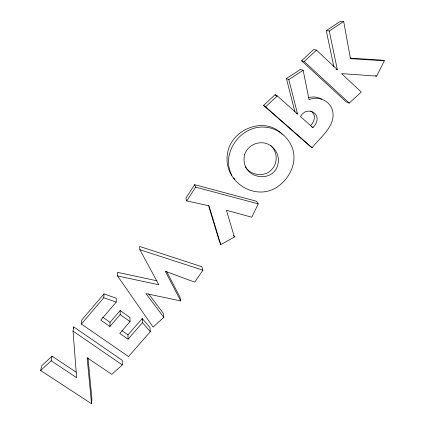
<?xml version="1.0" encoding="UTF-8"?>
<svg xmlns="http://www.w3.org/2000/svg" width="425" height="425" viewBox="0 0 425 425"><rect width="100%" height="100%" fill="white"/><g stroke="black" fill="none" stroke-linecap="round" stroke-linejoin="round"><path stroke-width="0.64" d="M148.75 293.994L163.274 313.315L163.848 317.358L153.101 327.08L117.55 275.963L117.576 272.361L157.043 280.819M116.206 302.132L116.253 298.223L103.987 293.888L81.855 319.844L81.35 324.031L128.504 356.559L150.307 331.665L149.913 327.452L142.189 318.538L127.968 334.884L128.074 339.198L119.786 333.407L130.05 321.576L129.917 317.454L120.179 310.542L110.032 322.315L109.905 326.506L100.767 320.121L116.206 302.132L103.774 297.755L81.35 324.031M103.774 297.755L103.987 293.888M76.08 372.13L52.073 356.187L41.671 365.755L40.641 370.488L91.54 403.75L91.901 398.714L87.991 357.792M52.073 356.187L51.181 360.804L76.617 377.634L73.047 331.149L73.658 326.878L122.257 360.31L122.288 364.91L111.791 374.377L87.125 357.728L91.54 403.75M220.761 244.625L208.994 205.796L186.75 200.913L185.837 198.262L194.592 184.673L256.381 201.211L258.251 203.867L251.759 217.223L226.451 210.274L234.372 237.06L220.761 244.625L219.412 241.458L208.542 205.61M384.359 60.791L350.482 58.671L343.676 21.457L329.274 31.009L337.328 69.647L316.471 50.123L313.666 49.513L301.612 60.78L346.051 101.761L349.233 103.094L361.277 92.06L341.567 73.615L376.582 76.118L384.359 60.791L380.646 60.031L349.844 58.108M186.75 200.913L195.633 187.143L194.592 184.673M117.55 275.963L158.854 284.777L139.899 249.73L139.628 246.458L201.827 266.698L202.927 270.178L194.708 282.142L165.277 271.267L180.758 300.937L145.956 293.601L163.848 317.358M109.905 326.506L120.185 314.59L120.179 310.542M310.611 125.518C313.406 122.671 315.302 118.602 314.006 114.607L312.12 111.982A9.743 9.132 -54.7 0 0 310.733 110.93M128.074 339.198L142.487 322.655L142.189 318.538M312.885 127.633C315.865 124.642 318.134 120.397 316.737 116.121L314.829 113.459A9.881 9.249 -54.4 0 0 304.895 111.961L302.106 114.144L300.48 116.588L312.885 127.633L311.286 126.634M286.413 78.556L288.803 79.581L297.564 113.996L277.297 95.949L275.081 94.695L263.521 105.421L309.49 145.807L312.125 147.73C320.434 136.893 337.514 124.844 332.037 108.874C328.445 100.183 317.703 95.699 309.081 99.662L303.152 70.3L300.555 69.402L286.413 78.556L294.929 111.865M301.612 60.78L304.231 61.556L316.471 50.123M263.521 105.421L265.567 106.824L277.297 95.949M40.641 370.488L51.181 360.804M333.859 66.826L326.272 30.664L340.467 21.25L343.676 21.457M288.803 79.581L303.152 70.3M308.168 97.862C312.492 96.289 317.645 96.778 321.576 99.137M326.272 30.664L329.274 31.009M195.633 187.143L258.251 203.867M375.392 75.799L376.582 76.118M336.101 69.296L337.328 69.647M139.899 249.73L202.927 270.178M296.082 113.098L297.564 113.996M73.047 331.149L122.288 364.91M102.606 317.108L110.032 322.315M121.832 330.581L127.968 334.884M120.185 314.59L130.05 321.576M265.567 106.824L312.125 147.73M275.081 94.695L276.547 95.997M304.231 61.556L349.233 103.094M233.596 177.926L234.919 179.244M282.115 134.199C264.169 115.218 229.766 129.96 227.295 154.881C223.529 182.888 257.8 203.548 280.022 184.886C290.105 176.657 296.491 163.088 293.027 150.083C289.627 138.12 278.757 128.552 266.289 127.303C241.639 124.026 219.964 152.819 231.843 175.259M142.487 322.655L150.307 331.665M270.443 145.26C277.238 151.109 278.269 162.313 272.186 169.017C265.439 177.48 251.042 175.87 245.469 166.951M166.504 271.267L179.956 297.086L180.758 300.937M233.612 235.524L234.372 237.06M73.658 326.878L73.759 328.196M244.603 154.647C238.887 181.098 279.841 185.369 278.322 158.371C277.419 149.409 268.892 141.711 259.728 142.827C252.907 143.305 246.67 148.118 244.603 154.647"/></g></svg>
